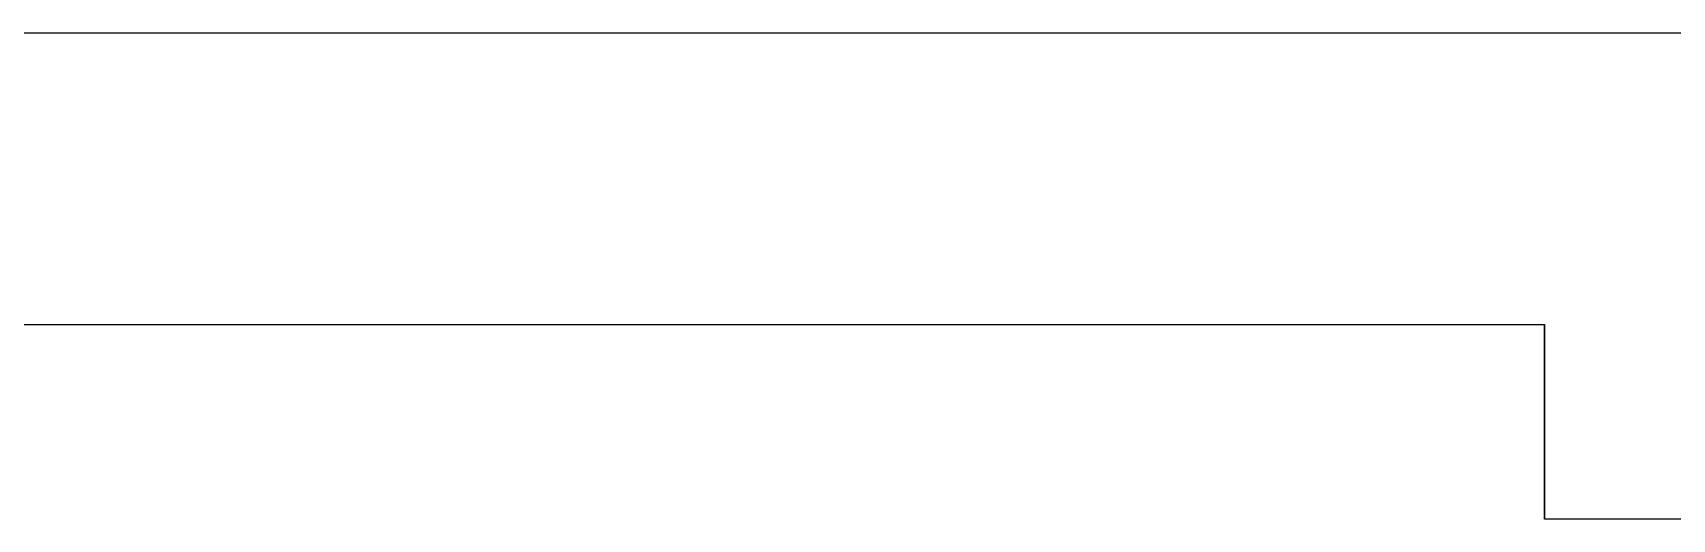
# Model space of a CAD drawing. Header units: centimetres. Extents: x 0 to 1084401, y -139216 to 99734.
# Drawn here: x 904114.3 to 904198.6, y 11916.6 to 11941.6 of the extents above; entities that cross this region are included whole.
import ezdxf

# ---------------------------------------------------------------- set-up
doc = ezdxf.new("R2010")
doc.units = ezdxf.units.CM
doc.header["$LTSCALE"] = 4
doc.layers.add('0.6', color=6, linetype='Continuous')

msp = doc.modelspace()

# ---------------------------------------------------------------- linework, layer by layer
at = {"layer": '0.6'}
msp.add_line((904207.0019350427, 11916.55647321635), (904192.0019350427, 11916.55647321635), dxfattribs=at)
for points in [[(903977.0019350427, 11941.55647321635), (904217.0019350427, 11941.55647321635)], [(903992.0019350427, 11926.55647321635), (904192.0019350427, 11926.55647321635), (904192.0019350427, 11916.55647321635)], [(904192.0019350427, 11916.55647321635), (904192.0019350427, 11926.55647321635)]]:
    msp.add_lwpolyline(points, dxfattribs=at)

doc.saveas('drawing.dxf')
